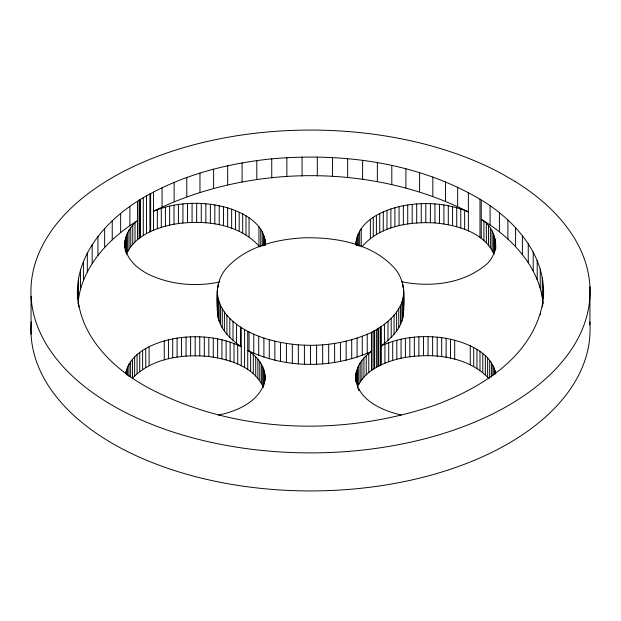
<?xml version="1.0" encoding="UTF-8"?>
<svg xmlns="http://www.w3.org/2000/svg" width="621" height="621" viewBox="0 0 621 621"><rect width="100%" height="100%" fill="white"/><g stroke="black" fill="none" stroke-linecap="round" stroke-linejoin="round"><path stroke-width="0.93" d="M125.589 373.563C130.573 350.733 156.725 341.651 177.094 338.103C198.673 334.952 221.518 337.071 241.266 346.743C230.958 339.617 221.014 330.201 218.103 317.525C216.318 300.797 214.455 281.057 226.921 267.682C246.475 246.506 276.469 239.17 304.406 237.789C336.093 237.183 371.661 243.393 394.079 267.682C406.545 281.057 404.682 300.797 402.897 317.525C400.149 329.604 390.888 338.67 381.286 345.804C401.407 336.566 424.422 334.727 446.119 338.329C465.61 342.155 490.528 351.214 495.597 373.074M217.311 310.5L217.505 306.984M355.732 381.496C354.117 369.231 361.733 357.975 371.568 351.424C332.802 368.843 286.157 368.843 247.732 350.469C259.112 357.385 268.738 371.288 263.731 384.95C256.263 402.92 236.384 411.366 218.507 415.1M355.926 243.921C357.494 220.789 383.475 209.634 403.355 205.714C424.989 201.662 448.02 203.183 468.366 211.908C372.522 163.54 249.751 163.866 153.55 211.179C175.564 202.182 200.482 201.15 223.482 206.731C241.895 211.396 265.229 223.187 265.524 244.783M403.689 291.474C403.471 310.748 387.03 324.03 371.568 332.398C338.065 347.605 298.856 349.227 263.902 338.072C242.749 331.187 218.32 316.198 217.311 291.474M543.119 303.879C539.765 267.007 511.758 237.525 481.267 219.36C498.29 229.289 500.604 254.874 483.93 266.339C461.03 284.263 429.429 287.282 401.64 281.763M124.844 247.81C123.633 237.175 129.354 227.069 137.528 220.641C108.046 238.93 81.041 267.892 77.904 303.933M77.672 299.198C73.938 256.225 105.888 220.455 140.292 199.488C179.904 175.58 225.951 163.54 271.75 158.844C342.862 152.525 417.716 162.539 479.986 199.186C514.545 219.741 546.565 255.433 543.375 298.266M542.436 307.046L543.375 295.41M77.625 287.546C75.863 334.168 113.946 370.59 152.634 390.066C238.743 434.001 343.452 436.206 434.219 405.451C481.096 388.195 532.026 356.896 542.436 304.197M259.834 246.979C238.93 223.079 203.649 219.469 173.989 224.212C155.56 227.884 134.641 235.747 126.482 254.175L126.482 235.149M357.51 386.945C365.21 369.969 384.011 362.167 401.057 358.224C430.951 352.433 467.233 355.429 489.162 378.763M263.389 387.372C254.067 366.755 229.553 359.264 208.819 356.524C182.295 353.954 151.671 358.092 132.498 378.251L132.498 359.233M361.896 246.847C379.524 226.036 409.107 221.472 434.941 222.939C457.141 225.05 483.976 232.184 494.021 254.214M219.85 281.95C195.778 287.011 169.875 284.868 147.674 273.884C136.1 267.884 124.472 257.117 124.844 243.059M401.174 414.983C381.721 410.621 355.616 398.977 355.732 375.79M403.495 306.984L403.689 310.5M589.95 286.685L589.95 324.729M543.328 286.607L543.328 298.026M542.273 277.828L542.273 296.854M540.495 312.93L540.495 314.831M540.231 269.103L540.231 288.128M537.204 260.478L537.204 279.504M533.206 251.986L533.206 271.004M528.261 243.657L528.261 262.683M522.377 235.538L522.377 254.563M515.585 227.659L515.585 246.677M507.916 220.051L507.916 239.069M499.4 212.747L499.4 231.773M495.713 243.921L495.713 248.679M495.558 241.282L495.558 248.889M495.116 238.658L495.116 251.094M494.999 370.45L494.999 374.253M494.37 236.05L494.37 253.166M494.099 367.849L494.099 374.51M493.33 233.48L493.33 252.499M492.903 365.288L492.903 375.752M492.003 230.95L492.003 249.976M491.428 362.78L491.428 377.048M490.388 228.481L490.388 247.5M490.078 205.784L490.078 224.81M489.666 360.335L489.666 377.459M488.502 226.075L488.502 245.093M487.632 357.96L487.632 376.986M486.344 223.746L486.344 242.764M485.335 355.67L485.335 374.688M483.93 221.503L483.93 240.529M482.781 353.465L482.781 372.491M481.267 200.335L481.267 238.379M479.986 199.186L479.986 237.23M479.986 351.37L479.986 370.388M476.959 349.375L476.959 368.4M473.707 347.504L473.707 366.53M470.26 345.757L470.26 364.783M468.366 192.883L468.366 230.934M464.648 210.372L464.648 229.39M460.766 208.974L460.766 228M457.669 187.208L457.669 206.226M456.73 207.732L456.73 226.75M454.704 340.184L454.704 359.21M452.562 206.638L452.562 225.664M450.466 339.175L450.466 358.201M448.284 205.714L448.284 224.732M446.119 338.329L446.119 357.347M445.544 181.868L445.544 200.894M443.906 204.946L443.906 223.964M441.678 337.638L441.678 356.664M439.451 204.348L439.451 223.366M437.184 337.125L437.184 356.151M434.941 203.913L434.941 222.939M432.837 177.008L432.837 196.026M432.627 336.784L432.627 355.81M430.392 203.657L430.392 222.675M428.048 336.613L428.048 355.631M425.82 203.572L425.82 222.59M423.46 336.613L423.46 355.639M421.248 203.657L421.248 222.675M419.61 172.63L419.61 191.656M418.88 336.792L418.88 355.81M416.699 203.913L416.699 222.939M414.331 337.141L414.331 356.159M412.181 204.348L412.181 223.366M409.837 337.661L409.837 356.679M407.725 204.946L407.725 223.964M405.909 168.765L405.909 187.79M405.404 338.344L405.404 357.37M403.495 287.958L403.495 314.016M403.355 205.714L403.355 224.732M402.897 284.457L402.897 287.306M402.897 298.499L402.897 317.525M401.903 301.977L401.903 320.995M401.057 339.198L401.057 358.224M400.514 305.4L400.514 324.426M399.07 206.638L399.07 225.664M398.744 308.769L398.744 327.795M396.819 340.215L396.819 359.241M396.594 312.068L396.594 331.086M394.902 207.732L394.902 226.75M394.079 315.274L394.079 334.3M392.705 341.387L392.705 360.413M391.804 165.427L391.804 184.445M391.207 318.379L391.207 337.405M390.873 208.974L390.873 228M388.738 342.714L388.738 361.74M387.985 321.368L387.985 340.393M386.984 210.372L386.984 229.39M384.919 344.189L384.919 363.215M384.43 324.232L384.43 343.25M383.273 211.908L383.273 230.934M381.286 326.778L381.286 364.83M380.564 326.949L380.564 365.001M379.734 213.585L379.734 232.603M378.787 328.043L378.787 366.095M377.84 328.532L377.84 366.576M377.351 162.624L377.351 181.65M376.396 215.386L376.396 234.412M376.396 329.526L376.396 367.57M374.595 330.403L374.595 368.447M373.826 330.915L373.826 368.959M373.268 217.319L373.268 236.337M371.948 331.932L371.948 369.976M371.568 332.398L371.568 370.442M370.364 219.36L370.364 238.379M368.781 353.528L368.781 372.546M367.228 334.16L367.228 353.186M366.235 355.732L366.235 374.75M363.945 358.022L363.945 377.048M362.61 160.381L362.61 179.399M362.276 336.209L362.276 355.235M361.919 360.405L361.919 379.423M361.243 228.481L361.243 246.553M360.164 362.85L360.164 381.876M359.637 230.95L359.637 246.172M358.728 388.862L358.728 390.764M358.697 365.358L358.697 384.383M358.309 233.48L358.309 245.846M357.51 367.919L357.541 388.21M357.269 236.05L357.269 245.559M357.098 338.072L357.098 357.098M356.524 238.658L356.524 245.311M356.617 370.52L356.617 383.832M356.074 241.282L356.074 245.085M356.027 373.143L356.027 381.705M351.719 339.734L351.719 358.752M347.651 158.689L347.651 177.715M346.161 341.185L346.161 360.211M340.455 342.427L340.455 361.445M334.618 343.444L334.618 362.47M332.53 157.571L332.53 176.597M328.68 344.244L328.68 363.269M322.664 344.818L322.664 363.844M317.315 157.028L317.315 176.046M316.594 345.167L316.594 364.185M310.5 345.284L310.5 364.302M304.406 345.167L304.406 364.185M302.07 157.059L302.07 176.077M298.336 344.818L298.336 363.844M292.32 344.244L292.32 363.269M286.855 157.664L286.855 176.682M286.382 343.444L286.382 362.47M280.545 342.427L280.545 361.445M274.839 341.185L274.839 360.211M271.75 158.844L271.75 177.862M269.281 339.734L269.281 358.752M265.47 242.128L265.47 244.985M265.12 239.481L265.12 245.186M265.074 377.079L265.074 379.928M264.926 374.44L264.926 380.145M264.461 236.849L264.461 245.404M264.476 371.808L264.476 383.227M263.902 338.072L263.902 357.098M263.731 369.208L263.731 385.377M263.514 234.249L263.514 245.66M262.691 366.631L262.691 385.657M262.272 231.687L262.272 245.955M261.363 364.108L261.363 383.134M260.742 229.18L260.742 246.296M259.757 361.639L259.757 380.657M258.934 226.735L258.934 245.761M258.724 336.209L258.724 355.235M257.87 359.233L257.87 378.251M256.807 160.591L256.807 179.609M255.712 356.904L255.712 375.922M253.772 334.16L253.772 353.186M253.298 354.661L253.298 373.679M250.636 352.511L250.636 371.537M249.052 217.792L249.052 236.818M249.052 331.932L249.052 350.95M247.732 331.451L247.732 369.495M245.978 215.813L245.978 234.839M244.604 329.526L244.604 367.57M242.687 213.958L242.687 232.984M242.097 162.896L242.097 181.922M241.266 327.717L241.266 365.761M240.436 326.949L240.436 345.975M239.194 212.227L239.194 231.253M237.727 345.066L237.727 364.085M236.57 324.232L236.57 343.25M235.506 210.635L235.506 229.661M234.016 343.529L234.016 362.548M233.015 321.368L233.015 340.393M231.649 209.184L231.649 228.21M230.127 342.132L230.127 361.158M229.793 318.379L229.793 337.405M227.674 165.753L227.674 184.779M227.635 207.88L227.635 226.906M226.921 315.274L226.921 334.3M226.098 340.89L226.098 359.908M224.406 312.068L224.406 331.086M223.482 206.731L223.482 225.757M222.256 308.769L222.256 327.795M221.93 339.796L221.93 358.822M220.486 305.4L220.486 324.426M219.213 205.745L219.213 224.763M219.097 301.977L219.097 320.995M218.103 284.457L218.103 287.306M218.103 298.499L218.103 317.525M217.645 338.864L217.645 357.89M217.505 287.958L217.505 314.016M214.835 204.914L214.835 223.94M213.608 169.153L213.608 188.179M213.275 338.103L213.275 357.122M210.372 204.262L210.372 223.281M208.819 337.498L208.819 356.524M205.846 203.773L205.846 222.792M204.301 337.071L204.301 356.097M201.274 203.455L201.274 222.473M199.962 173.073L199.962 192.099M199.752 336.815L199.752 355.833M196.678 203.308L196.678 222.334M195.18 336.729L195.18 355.748M192.075 203.339L192.075 222.365M190.608 336.815L190.608 355.833M187.488 203.548L187.488 222.566M186.781 177.497L186.781 196.523M186.059 337.071L186.059 356.097M182.931 203.921L182.931 222.947M181.549 337.498L181.549 356.524M178.421 204.472L178.421 223.49M177.094 338.103L177.094 357.122M174.136 182.419L174.136 201.437M173.989 205.186L173.989 224.212M172.716 338.864L172.716 357.89M169.649 206.071L169.649 225.097M168.438 339.796L168.438 358.822M165.411 207.119L165.411 226.137M164.27 340.89L164.27 359.908M162.073 187.798L162.073 206.824M161.305 208.322L161.305 227.34M157.346 209.673L157.346 228.699M153.55 192.153L153.55 230.197M150.647 193.628L150.647 231.672M149.925 193.799L149.925 231.843M149.094 346.743L149.094 365.761M146.502 195.568L146.502 233.62M145.756 348.544L145.756 367.57M143.28 197.47L143.28 235.514M142.636 350.469L142.636 369.495M140.292 199.488L140.292 237.532M139.904 199.869L139.904 237.913M139.733 352.511L139.733 371.537M139.12 200.397L139.12 238.441M137.528 201.615L137.528 239.659M137.07 354.661L137.07 373.679M135.013 222.869L135.013 241.887M134.656 356.904L134.656 375.922M132.754 225.182L132.754 244.208M130.767 227.581L130.767 246.607M130.612 361.639L130.612 376.854M129.89 206.506L129.89 225.532M129.052 230.049L129.052 249.075M128.997 364.108L128.997 376.473M127.67 366.631L127.67 375.193M127.623 232.572L127.623 251.598M126.63 369.208L126.63 374.913M125.9 250.993L125.9 252.902M125.884 371.808L125.884 373.71M125.636 237.765L125.636 250.131M125.248 248.369L125.248 250.271M125.093 240.405L125.093 248.012M120.653 213.508L120.653 232.533M112.23 220.843L112.23 239.869M104.654 228.481L104.654 247.507M97.955 236.391L97.955 255.417M92.172 244.534L92.172 263.56M87.32 252.879L87.32 271.905M83.424 261.387L83.424 280.413M80.505 270.026L80.505 289.052M78.727 305.128L78.727 307.03M78.564 278.759L78.564 297.785M31.05 296.271L31.05 334.315M589.756 321.857A279.574 161.413 0 0 1 310.484 490.932A279.574 161.413 0 0 1 31.244 321.833M515.127 181.495L502.234 174.004A279.574 161.413 0 0 0 39.891 250.931A279.574 161.413 0 0 0 379.089 447.958A279.574 161.413 0 0 0 515.127 181.495"/></g></svg>
